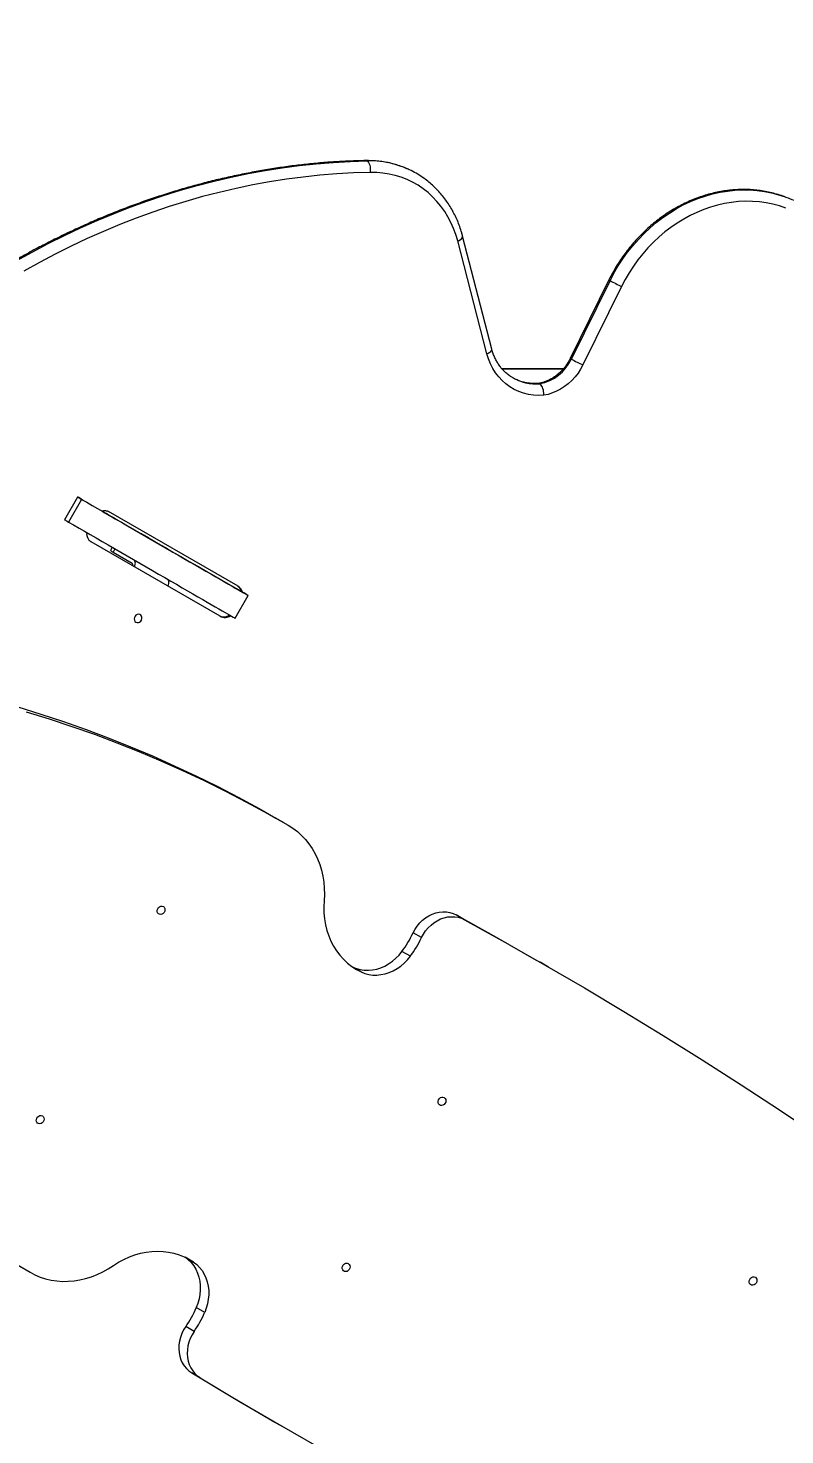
# Model space of a CAD drawing. Header units: millimetres. Extents: x -4727 to 4677, y -3642 to 4812.
# Drawn here: x -1522 to -917, y 10 to 1136 of the extents above; entities that cross this region are included whole.
import ezdxf

# ---------------------------------------------------------------- set-up
doc = ezdxf.new("R2010")
doc.units = ezdxf.units.MM
for name, color, linetype in [('DIKOM_ОБЪЕКТ', 7, 'Continuous'), ('DIKOM_РАЗМЕР_ЗОНА', 7, 'Continuous'), ('DIKOM_РАЗМЕР_ОБЪЕКТА', 7, 'Continuous')]:
    doc.layers.add(name, color=color, linetype=linetype)
doc.styles.add('style1', font='arial.ttf', dxfattribs={"width": 0.8})
doc.dimstyles.new('1-50', dxfattribs={"dimtxt": 300, "dimasz": 200, "dimexe": 100, "dimexo": 0, "dimgap": 100, "dimtad": 1, "dimdec": 0, "dimtxsty": 'style1', "dimcen": 0, "dimclrd": 7, "dimclre": 7, "dimadec": 1, "dimazin": 2, "dimtfac": 1, "dimtdec": 0, "dimtmove": 1, "dimatfit": 3, "dimfxl": 0, "dimlwd": 25, "dimlwe": 18, "dimarcsym": 0})

# ---------------------------------------------------------------- blocks, each defined once
blk = doc.blocks.new('*D15')
at = {"layer": 'Defpoints', "color": 0, "transparency": 16777216}
for p in [(1810, 3454.8), (1810, 1556.9), (-3226.7, -1434.3)]:
    blk.add_point(p, dxfattribs=at)
at = {"layer": 'DIKOM_РАЗМЕР_ОБЪЕКТА', "color": 7, "lineweight": 18, "transparency": 16777216}
for p, q in [((-3226.7, -1434.3), (-3226.7, 3554.8)), ((1810, 1556.9), (1810, 3554.8))]:
    blk.add_line(p, q, dxfattribs=at)
at = {"layer": 'DIKOM_РАЗМЕР_ОБЪЕКТА', "color": 7, "lineweight": 25, "transparency": 16777216}
blk.add_line((-3026.7, 3454.8), (1610, 3454.8), dxfattribs=at)
at = {"layer": 'DIKOM_РАЗМЕР_ОБЪЕКТА', "color": 7, "transparency": 16777216}
for points in [[(-3026.7, 3488.1), (-3026.7, 3421.5), (-3226.7, 3454.8)], [(1610, 3488.1), (1610, 3421.5), (1810, 3454.8)]]:
    blk.add_solid(points, dxfattribs=at)
at = {"layer": 'DIKOM_РАЗМЕР_ОБЪЕКТА', "color": 0, "transparency": 16777216, "insert": (-1130.8, 3708), "char_height": 300, "attachment_point": 5, "style": 'style1'}
blk.add_mtext('5000', dxfattribs=at)
blk = doc.blocks.new('*D14')
at = {"layer": 'Defpoints', "color": 0, "transparency": 16777216}
for p in [(3933.7, 4362.3), (3933.7, 1611), (-4726.7, -2207.4)]:
    blk.add_point(p, dxfattribs=at)
at = {"layer": 'DIKOM_РАЗМЕР_ЗОНА', "color": 7, "lineweight": 18, "transparency": 16777216}
for p, q in [((-4726.7, -2207.4), (-4726.7, 4462.3)), ((3933.7, 1611), (3933.7, 4462.3))]:
    blk.add_line(p, q, dxfattribs=at)
at = {"layer": 'DIKOM_РАЗМЕР_ЗОНА', "color": 7, "lineweight": 25, "transparency": 16777216}
blk.add_line((-4526.7, 4362.3), (3733.7, 4362.3), dxfattribs=at)
at = {"layer": 'DIKOM_РАЗМЕР_ЗОНА', "color": 7, "transparency": 16777216}
for points in [[(-4526.7, 4395.6), (-4526.7, 4329), (-4726.7, 4362.3)], [(3733.7, 4395.6), (3733.7, 4329), (3933.7, 4362.3)]]:
    blk.add_solid(points, dxfattribs=at)
at = {"layer": 'DIKOM_РАЗМЕР_ЗОНА', "color": 0, "transparency": 16777216, "insert": (-1226.3, 4615.5), "char_height": 300, "attachment_point": 5, "style": 'style1'}
blk.add_mtext('8650', dxfattribs=at)

msp = doc.modelspace()

# ---------------------------------------------------------------- linework, layer by layer
at = {"layer": 'DIKOM_ОБЪЕКТ', "color": 7, "linetype": 'Continuous', "lineweight": 15}
for p, q in [((-1151.3, 879.4), (-1174.6, 969.7)), ((-1155.2, 875.6), (-1178.5, 965.9)), ((-1057.4, 934.8), (-1088.4, 871.9)), ((-1087.5, 871.3), (-1056.5, 934.1)), ((-1047.3, 929.5), (-1078.3, 866.7)), ((-1094, 863.5), (-1143, 863.5)), ((-1143, 863.5), (-1094, 863.5)), ((-1125.7, 863.5), (-1125.7, 863.5)), ((-1125.7, 863.5), (-1125.7, 863.5)), ((-1112.8, 851.6), (-1113.7, 851.8)), ((-1482.8, 760.9), (-1493.3, 742.7)), ((-1479.6, 759), (-1490.1, 740.8)), ((-1463.4, 749.7), (-1460.4, 748)), ((-1460.4, 748), (-1460.4, 748)), ((-1354.4, 689.4), (-1458.1, 749.3)), ((-1472.1, 725), (-1472.1, 725)), ((-1368.8, 665.4), (-1472.1, 725)), ((-1455.2, 720.7), (-1456.6, 718.1)), ((-1452.9, 719.4), (-1454.4, 716.8)), ((-1454.4, 716.8), (-1439.2, 708)), ((-1356.7, 663.9), (-1346.2, 682)), ((-1349.8, 684.1), (-1352.4, 685.6)), ((-1317.3, 499.9), (-1324, 503.8)), ((-1173, 422.5), (-1179.8, 426.3)), ((-1207.5, 408.1), (-1214.2, 412)), ((-1216.4, 393.2), (-1223.2, 397.1)), ((-1255.8, 380.7), (-1262.5, 384.6)), ((-1105.7, 384.5), (-1112.4, 388.4)), ((-1390, 148.3), (-1396.7, 152.2)), ((-1381.1, 108), (-1387.8, 111.9)), ((-1389.6, 92.8), (-1396.3, 96.7)), ((-1384.8, 55.8), (-1391.5, 59.7)), ((-1325, 20.3), (-1318.3, 16.4))]:
    msp.add_line(p, q, dxfattribs=at)
at = {"layer": 'DIKOM_ОБЪЕКТ', "color": 7, "linetype": 'Continuous', "lineweight": 15, "flags": 128}
for points in [[(-1531.9, 950), (-1519.2, 957), (-1506.3, 963.8), (-1493.4, 970.3), (-1480.4, 976.4), (-1467.2, 982.2), (-1454, 987.7), (-1440.8, 992.9), (-1427.4, 997.8), (-1414, 1002.3), (-1400.5, 1006.5), (-1387, 1010.3), (-1373.5, 1013.8), (-1359.9, 1017), (-1346.3, 1019.8), (-1332.7, 1022.3), (-1319.1, 1024.5), (-1305.5, 1026.3), (-1291.8, 1027.7), (-1278.2, 1028.8), (-1264.7, 1029.6), (-1251.1, 1030)], [(-1252.1, 1030.2), (-1251.8, 1030.2), (-1251.1, 1030)], [(-1251.1, 1030), (-1250.5, 1029.5), (-1249.9, 1028.7), (-1249.4, 1027.7), (-1249, 1026.5), (-1248.7, 1025.1), (-1248.5, 1023.7), (-1248.5, 1022.2), (-1248.6, 1020.8)], [(-1248.6, 1020.8), (-1261.9, 1020.4), (-1275.4, 1019.6), (-1288.8, 1018.6), (-1302.2, 1017.1), (-1315.7, 1015.3), (-1329.2, 1013.2), (-1342.6, 1010.8), (-1356, 1008), (-1369.5, 1004.8), (-1382.8, 1001.4), (-1396.2, 997.6), (-1409.5, 993.4), (-1422.7, 989), (-1435.9, 984.2), (-1449, 979.1), (-1462.1, 973.6), (-1475.1, 967.9), (-1487.9, 961.8), (-1500.7, 955.4), (-1513.4, 948.7), (-1526, 941.7)], [(-1178.5, 965.9), (-1180, 971), (-1181.8, 975.9), (-1183.9, 980.7), (-1186.3, 985.2), (-1188.9, 989.6), (-1191.9, 993.7), (-1195.1, 997.6), (-1198.6, 1001.3), (-1202.3, 1004.6), (-1206.2, 1007.7), (-1210.3, 1010.5), (-1214.6, 1012.9), (-1219.1, 1015.1), (-1223.7, 1016.9), (-1228.5, 1018.3), (-1233.4, 1019.5), (-1238.4, 1020.3), (-1243.4, 1020.7), (-1248.6, 1020.8)], [(-1056.5, 934.1), (-1053.4, 940.1), (-1050, 945.9), (-1046.4, 951.5), (-1042.5, 956.9), (-1038.3, 962.1), (-1033.9, 967.1), (-1029.3, 971.9), (-1024.5, 976.4), (-1019.5, 980.6), (-1014.3, 984.6), (-1009, 988.2), (-1003.5, 991.6), (-997.9, 994.7), (-992.1, 997.4), (-986.3, 999.8), (-980.5, 1001.8), (-974.5, 1003.6), (-968.5, 1004.9), (-962.6, 1005.9), (-956.6, 1006.6), (-950.6, 1006.9), (-944.7, 1006.8), (-938.8, 1006.4), (-933, 1005.6), (-927.3, 1004.4), (-921.8, 1002.9), (-916.3, 1001.1)], [(-915.9, 992.2), (-921, 994), (-926.2, 995.4), (-931.6, 996.5), (-937, 997.2), (-942.5, 997.6), (-948, 997.7), (-953.6, 997.4), (-959.2, 996.8), (-964.9, 995.8), (-970.5, 994.6), (-976, 993), (-981.5, 991), (-987, 988.8), (-992.3, 986.2), (-997.6, 983.4), (-1002.7, 980.2), (-1007.8, 976.8), (-1012.6, 973.1), (-1017.3, 969.1), (-1021.8, 964.9), (-1026.2, 960.4), (-1030.3, 955.7), (-1034.2, 950.8), (-1037.8, 945.7), (-1041.3, 940.5), (-1044.4, 935.1), (-1047.3, 929.5)], [(-1178.5, 965.9), (-1177.3, 966.4), (-1176.3, 967.1), (-1175.4, 967.7), (-1174.9, 968.4), (-1174.6, 969), (-1174.6, 969.6), (-1174.6, 969.7)], [(-1155.2, 875.6), (-1154, 876.1), (-1152.9, 876.8), (-1152.1, 877.4), (-1151.6, 878.1), (-1151.3, 878.7), (-1151.2, 879.3), (-1151.3, 879.4)], [(-1109.5, 842.4), (-1113.7, 842.3), (-1117.8, 842.5), (-1121.9, 843.1), (-1125.8, 844), (-1129.6, 845.4), (-1133.3, 847), (-1136.7, 849.1), (-1140, 851.4), (-1143, 854.1), (-1145.7, 857.1), (-1148.2, 860.3), (-1150.4, 863.8), (-1152.3, 867.5), (-1153.9, 871.5), (-1155.2, 875.6)], [(-1125.7, 863.5), (-1125.5, 863.5), (-1125, 863.5), (-1124.1, 863.5), (-1122.8, 863.5), (-1121.2, 863.5), (-1119.3, 863.5), (-1117.1, 863.5), (-1114.6, 863.5), (-1111.8, 863.5), (-1108.7, 863.5), (-1105.4, 863.5), (-1101.9, 863.5), (-1098.2, 863.5), (-1094.3, 863.5), (-1094, 863.5)], [(-1094.1, 863.5), (-1094.3, 863.5), (-1098.2, 863.5), (-1101.9, 863.5), (-1105.4, 863.5), (-1108.7, 863.5), (-1111.8, 863.5), (-1114.6, 863.5), (-1117.1, 863.5), (-1119.3, 863.5), (-1121.2, 863.5), (-1122.8, 863.5), (-1124.1, 863.5), (-1125, 863.5), (-1125.5, 863.5), (-1125.7, 863.5)], [(-1078.3, 866.7), (-1080.1, 863.3), (-1082.2, 860.1), (-1084.6, 857), (-1087.2, 854.2), (-1090, 851.6), (-1093, 849.3), (-1096.1, 847.3), (-1099.3, 845.6), (-1102.7, 844.2), (-1106.1, 843.1), (-1109.5, 842.4)], [(-1478.5, 758.4), (-1479.9, 759.2), (-1481, 759.9), (-1481.9, 760.4), (-1482.5, 760.7), (-1482.8, 760.9), (-1482.8, 760.9), (-1482.4, 760.7), (-1481.7, 760.3), (-1480.8, 759.7), (-1479.6, 759)], [(-1479.6, 759), (-1475.5, 756.7), (-1471.2, 754.2), (-1466.8, 751.6), (-1462.2, 749), (-1457.5, 746.3), (-1452.7, 743.5), (-1447.8, 740.7), (-1442.8, 737.8), (-1437.8, 734.9), (-1432.7, 732), (-1427.6, 729), (-1422.5, 726.1), (-1417.5, 723.2), (-1412.4, 720.3), (-1407.5, 717.4), (-1402.6, 714.6), (-1397.8, 711.8), (-1393.2, 709.1), (-1388.6, 706.5), (-1384.3, 704), (-1380.1, 701.6), (-1376.1, 699.3), (-1372.2, 697.1), (-1368.6, 695), (-1365.3, 693), (-1362.1, 691.2), (-1359.2, 689.6), (-1356.6, 688), (-1354.3, 686.7), (-1352.2, 685.5), (-1350.5, 684.5), (-1349, 683.6), (-1347.8, 683), (-1347, 682.5), (-1346.5, 682.2), (-1346.2, 682), (-1346.3, 682.1), (-1346.7, 682.3), (-1347.4, 682.7), (-1348.4, 683.3), (-1349.8, 684.1)], [(-1463.5, 749.8), (-1462.6, 749.3), (-1460, 747.8), (-1457.2, 746.2), (-1454.1, 744.4), (-1450.7, 742.4), (-1446.9, 740.2), (-1442.9, 737.9), (-1438.6, 735.4), (-1434, 732.7), (-1429, 729.9), (-1423.8, 726.9), (-1418.3, 723.7), (-1412.5, 720.4), (-1406.5, 716.8), (-1400.1, 713.2), (-1393.5, 709.3), (-1386.6, 705.4), (-1379.4, 701.2), (-1371.9, 696.9), (-1364.2, 692.4), (-1356.2, 687.8), (-1351.9, 685.4)], [(-1462.6, 749.3), (-1461.5, 748.6), (-1460.5, 748), (-1459.8, 747.6), (-1459.3, 747.4), (-1459.2, 747.3), (-1459.3, 747.3), (-1459.7, 747.6), (-1460.4, 748)], [(-1493.3, 742.7), (-1493.3, 742.7), (-1492.9, 742.5), (-1492.2, 742.1), (-1491.3, 741.5), (-1490.1, 740.8)], [(-1490.1, 740.8), (-1486, 738.5), (-1481.7, 736), (-1477.3, 733.5), (-1472.7, 730.8), (-1468, 728.1), (-1463.2, 725.3), (-1458.3, 722.5), (-1453.3, 719.6), (-1448.3, 716.7), (-1443.2, 713.8), (-1438.1, 710.8), (-1433, 707.9), (-1428, 705), (-1422.9, 702.1), (-1418, 699.2), (-1413.1, 696.4), (-1408.3, 693.6), (-1403.7, 691), (-1399.1, 688.3), (-1394.8, 685.8), (-1390.6, 683.4), (-1386.6, 681.1), (-1382.7, 678.9), (-1379.1, 676.8), (-1375.8, 674.8), (-1372.6, 673), (-1369.7, 671.4), (-1367.1, 669.9), (-1364.8, 668.5), (-1362.7, 667.3), (-1361, 666.3), (-1359.5, 665.5), (-1358.3, 664.8), (-1357.5, 664.3), (-1357, 664), (-1356.7, 663.9), (-1356.7, 663.9)], [(-1431.6, 731.4), (-1431.5, 731.3), (-1431, 731), (-1430.3, 730.6), (-1429.4, 730), (-1428.4, 729.5), (-1427.4, 728.9), (-1426.6, 728.4), (-1425.9, 728.1), (-1425.6, 727.9), (-1425.6, 727.9), (-1425.9, 728.1), (-1426.6, 728.4), (-1427.4, 728.9), (-1428.4, 729.5), (-1429.4, 730), (-1430.3, 730.6), (-1431, 731), (-1431.5, 731.3), (-1431.6, 731.4)], [(-1456.6, 718.1), (-1456.5, 718), (-1456.1, 717.8), (-1455.4, 717.4), (-1454.4, 716.8)], [(-1437.4, 705), (-1437, 705.9), (-1436.8, 707), (-1436.6, 708), (-1436.7, 708.8), (-1436.9, 709.6), (-1437.2, 710.2), (-1437.7, 710.6)], [(-1411, 695.2), (-1410.5, 694.8), (-1410.2, 694.2), (-1410, 693.4), (-1410, 692.6), (-1410.1, 691.6), (-1410.3, 690.5), (-1410.7, 689.6)], [(-1352, 685.4), (-1352.6, 685.7), (-1353.2, 686.1), (-1353.5, 686.3), (-1353.5, 686.2), (-1353.1, 686), (-1352.4, 685.6)], [(-1436.2, 660.6), (-1435.2, 660.3), (-1434.2, 660.4), (-1433.2, 660.8), (-1432.3, 661.5), (-1431.7, 662.4), (-1431.3, 663.5), (-1431.3, 664.6), (-1431.6, 665.6), (-1432.2, 666.4), (-1433.1, 666.9), (-1434.1, 667.1), (-1435.1, 666.8), (-1436.1, 666.3), (-1436.8, 665.4), (-1437.3, 664.4), (-1437.5, 663.3), (-1437.4, 662.2), (-1436.9, 661.3), (-1436.2, 660.6)], [(-1530.6, 592.8), (-1512.3, 587.1), (-1494.2, 581.1), (-1476.1, 574.7), (-1458.3, 568), (-1440.5, 561), (-1422.9, 553.6), (-1405.5, 545.8), (-1388.3, 537.7), (-1371.2, 529.3), (-1354.3, 520.5), (-1337.5, 511.5), (-1324, 503.8)], [(-1523.9, 588.9), (-1505.6, 583.3), (-1487.4, 577.2), (-1469.4, 570.9), (-1451.5, 564.1), (-1433.8, 557.1), (-1416.2, 549.7), (-1398.8, 541.9), (-1381.5, 533.8), (-1364.5, 525.4), (-1347.5, 516.7), (-1330.8, 507.6), (-1314.3, 498.2)], [(-1314.3, 498.2), (-1310.5, 495.8), (-1306.9, 493), (-1303.6, 490), (-1300.5, 486.7), (-1297.6, 483.2), (-1295, 479.4), (-1292.7, 475.3), (-1290.7, 471.1), (-1289, 466.7), (-1287.6, 462.1), (-1286.5, 457.4), (-1285.8, 452.5), (-1285.4, 447.6), (-1285.3, 442.6), (-1285.5, 437.6)], [(-1414.2, 433), (-1413.5, 432.4), (-1413, 431.5), (-1412.9, 430.4), (-1413.1, 429.3), (-1413.6, 428.3), (-1414.3, 427.4), (-1415.3, 426.8), (-1416.3, 426.6), (-1417.3, 426.8), (-1418.1, 427.3), (-1418.8, 428), (-1419.1, 429), (-1419.1, 430.2), (-1418.7, 431.2), (-1418.1, 432.2), (-1417.2, 432.9), (-1416.2, 433.3), (-1415.2, 433.3), (-1414.2, 433)], [(-1285.5, 437.6), (-1285.7, 432.7), (-1285.6, 427.9), (-1285.1, 423.1), (-1284.3, 418.4), (-1283.2, 413.9), (-1281.8, 409.5), (-1280, 405.3), (-1277.9, 401.3), (-1275.5, 397.6), (-1272.8, 394), (-1269.9, 390.8), (-1266.7, 387.8), (-1263.3, 385.1), (-1259.6, 382.7), (-1255.8, 380.7)], [(-1214.2, 412), (-1212.7, 414.8), (-1210.9, 417.4), (-1208.9, 419.9), (-1206.7, 422.1), (-1204.2, 424), (-1201.6, 425.6), (-1198.9, 426.9), (-1196.1, 427.9), (-1193.3, 428.6), (-1190.4, 428.8), (-1187.6, 428.7), (-1184.9, 428.3), (-1182.2, 427.5), (-1179.8, 426.3)], [(-1207.5, 408.1), (-1206, 410.9), (-1204.2, 413.5), (-1202.2, 416), (-1199.9, 418.2), (-1197.5, 420.1), (-1194.9, 421.7), (-1192.2, 423.1), (-1189.4, 424), (-1186.5, 424.7), (-1183.7, 424.9), (-1180.9, 424.9), (-1178.1, 424.4), (-1175.5, 423.6), (-1173, 422.5)], [(-1179.8, 426.3), (-1147.6, 408.4), (-1115.6, 390.2), (-1112.4, 388.4)], [(-1173, 422.5), (-1140.9, 404.6), (-1108.9, 386.4), (-1077, 367.8), (-1045.4, 348.9), (-1014, 329.8), (-982.8, 310.2), (-951.7, 290.4), (-920.9, 270.3), (-890.2, 249.8), (-859.8, 229)], [(-1262.5, 384.6), (-1259.6, 383.4), (-1256.5, 382.6), (-1253.3, 382.1), (-1250, 382), (-1246.7, 382.3), (-1243.4, 383), (-1240.1, 384), (-1236.9, 385.4), (-1233.8, 387.2), (-1230.8, 389.2), (-1228.1, 391.6), (-1225.5, 394.2), (-1223.2, 397.1)], [(-1255.8, 380.7), (-1252.9, 379.5), (-1249.8, 378.7), (-1246.6, 378.2), (-1243.3, 378.2), (-1240, 378.5), (-1236.7, 379.1), (-1233.4, 380.2), (-1230.2, 381.6), (-1227.1, 383.3), (-1224.1, 385.4), (-1221.3, 387.7), (-1218.8, 390.3), (-1216.4, 393.2)], [(-1189.3, 280.1), (-1188.6, 279.4), (-1188.1, 278.5), (-1188, 277.5), (-1188.1, 276.3), (-1188.7, 275.3), (-1189.4, 274.5), (-1190.4, 273.9), (-1191.4, 273.7), (-1192.4, 273.8), (-1193.2, 274.3), (-1193.9, 275.1), (-1194.2, 276.1), (-1194.2, 277.2), (-1193.8, 278.3), (-1193.2, 279.3), (-1192.3, 280), (-1191.3, 280.4), (-1190.3, 280.4), (-1189.3, 280.1)], [(-1511, 265.4), (-1510.3, 264.8), (-1509.8, 263.9), (-1509.6, 262.8), (-1509.8, 261.7), (-1510.3, 260.7), (-1511.1, 259.8), (-1512, 259.2), (-1513.1, 259), (-1514.1, 259.2), (-1514.9, 259.7), (-1515.5, 260.4), (-1515.9, 261.4), (-1515.8, 262.6), (-1515.5, 263.6), (-1514.8, 264.6), (-1514, 265.3), (-1513, 265.7), (-1511.9, 265.8), (-1511, 265.4)], [(-1537.4, 149.8), (-1520.9, 140.2)], [(-1454.1, 145.6), (-1450, 148.2), (-1445.7, 150.5), (-1441.4, 152.5), (-1436.9, 154.2), (-1432.4, 155.4), (-1427.9, 156.4), (-1423.4, 156.9), (-1418.9, 157.1), (-1414.4, 156.9), (-1410, 156.4), (-1405.7, 155.5), (-1401.6, 154.2), (-1397.5, 152.6), (-1393.7, 150.6), (-1390, 148.3)], [(-1396.7, 152.2), (-1394.2, 150.2), (-1391.9, 148), (-1389.9, 145.4), (-1388.2, 142.6), (-1386.8, 139.6), (-1385.8, 136.4), (-1385, 133), (-1384.6, 129.6), (-1384.6, 126), (-1384.9, 122.4), (-1385.5, 118.9), (-1386.5, 115.3), (-1387.8, 111.9)], [(-1390, 148.3), (-1387.5, 146.4), (-1385.2, 144.1), (-1383.2, 141.5), (-1381.5, 138.7), (-1380.1, 135.7), (-1379, 132.5), (-1378.3, 129.2), (-1377.9, 125.7), (-1377.9, 122.1), (-1378.2, 118.6), (-1378.8, 115), (-1379.8, 111.4), (-1381.1, 108)], [(-1266.1, 147.1), (-1265.4, 146.5), (-1264.9, 145.6), (-1264.7, 144.5), (-1264.9, 143.4), (-1265.4, 142.4), (-1266.2, 141.5), (-1267.1, 140.9), (-1268.2, 140.7), (-1269.2, 140.9), (-1270, 141.4), (-1270.6, 142.1), (-1270.9, 143.1), (-1270.9, 144.3), (-1270.6, 145.3), (-1269.9, 146.3), (-1269.1, 147), (-1268.1, 147.4), (-1267, 147.5), (-1266.1, 147.1)], [(-1520.9, 140.2), (-1517, 138.1), (-1512.8, 136.4), (-1508.5, 135), (-1504.1, 134), (-1499.6, 133.3), (-1495, 132.9), (-1490.4, 133), (-1485.7, 133.3), (-1481, 134.1), (-1476.4, 135.2), (-1471.7, 136.6), (-1467.2, 138.4), (-1462.7, 140.5), (-1458.3, 142.9), (-1454.1, 145.6)], [(-940.2, 136.3), (-939.5, 135.6), (-939, 134.7), (-938.9, 133.6), (-939, 132.5), (-939.5, 131.5), (-940.3, 130.6), (-941.3, 130.1), (-942.3, 129.9), (-943.3, 130), (-944.1, 130.5), (-944.8, 131.3), (-945.1, 132.3), (-945.1, 133.4), (-944.7, 134.5), (-944.1, 135.4), (-943.2, 136.1), (-942.2, 136.5), (-941.2, 136.6), (-940.2, 136.3)], [(-1396.3, 96.7), (-1398, 94), (-1399.3, 91.1), (-1400.4, 88.1), (-1401.2, 85.1), (-1401.7, 82), (-1401.8, 78.9), (-1401.6, 75.9), (-1401, 73), (-1400.1, 70.2), (-1399, 67.6), (-1397.5, 65.2), (-1395.7, 63.1), (-1393.7, 61.2), (-1391.5, 59.7)], [(-1389.6, 92.8), (-1391.2, 90.1), (-1392.6, 87.2), (-1393.7, 84.2), (-1394.5, 81.2), (-1394.9, 78.1), (-1395.1, 75.1), (-1394.8, 72), (-1394.3, 69.1), (-1393.4, 66.4), (-1392.2, 63.7), (-1390.7, 61.4), (-1389, 59.2), (-1387, 57.3), (-1384.8, 55.8)], [(-1391.5, 59.7), (-1359.9, 40.7), (-1328.1, 22.1), (-1325, 20.3)], [(-1384.8, 55.8), (-1353.2, 36.8), (-1321.4, 18.2), (-1289.4, 0), (-1257.3, -18), (-1224.9, -35.6), (-1192.4, -52.9), (-1159.7, -69.9), (-1126.9, -86.5), (-1093.8, -102.8), (-1060.6, -118.8)]]:
    msp.add_lwpolyline(points, dxfattribs=at)
at = {"layer": 'DIKOM_ОБЪЕКТ', "color": 7, "linetype": 'Continuous', "lineweight": 15}
for centre, radius, start, end in [((-1249.4, 953.8), 76.2, 65.0122, 91.295), ((-1248.4, 956.5), 73.3, 55.3749, 64.841), ((-1055.5, 936.6), 2.67, 223.8355, 247.403), ((-988.4, 1057.6), 141, 241.1237, 245.3083), ((-1119.5, 886.4), 35.4, 281.0472, 334.923), ((-1086.4, 873.8), 2.67, 223.8415, 247.3979), ((-1019.4, 994.8), 141, 241.1238, 245.3083), ((-1116, 888.6), 37.1, 239.6495, 274.9934), ((-1440.5, 706.6), 1.93, 334.3205, 44.3208), ((-1358.9, 682.9), 7.89, 15.2267, 59.1938), ((-1358.4, 682.6), 7.89, 15.2267, 59.1938), ((-1364.9, 672.9), 8.47, 242.2684, 303.6552), ((-1295.1, 450.3), 89.5, 323.4798, 334.6234), ((-1288.4, 446.5), 89.5, 323.4798, 334.6234), ((-1469.9, 147.5), 89.5, 325.3769, 336.5207), ((-1463.2, 143.6), 89.5, 325.377, 336.5207)]:
    msp.add_arc(centre, radius, start, end, dxfattribs=at)
for points, knots in [([(-1252, 1030.2), (-1254.3, 1030.2), (-1260.8, 1030), (-1271.5, 1029.6), (-1284.2, 1028.8), (-1297, 1027.6), (-1309.7, 1026.2), (-1322.5, 1024.4), (-1335.2, 1022.4), (-1348, 1020), (-1360.7, 1017.3), (-1373.5, 1014.4), (-1386.1, 1011.1), (-1398.8, 1007.6), (-1411.4, 1003.7), (-1424, 999.6), (-1436.5, 995.2), (-1449, 990.5), (-1461.4, 985.5), (-1473.7, 980.2), (-1486, 974.6), (-1498.2, 968.8), (-1510.3, 962.7), (-1522.3, 956.3), (-1534.2, 949.6), (-1546, 942.7), (-1557.6, 935.5), (-1569.2, 928), (-1580.6, 920.3), (-1591.9, 912.4), (-1603.1, 904.2), (-1614.2, 895.7), (-1625.1, 887.1), (-1635.8, 878.1), (-1646.4, 869), (-1656.8, 859.6), (-1667.1, 850), (-1677.2, 840.2), (-1687.1, 830.2), (-1696.8, 819.9), (-1706.3, 809.5), (-1715.7, 798.9), (-1724.9, 788), (-1733.8, 777), (-1742.6, 765.8), (-1751.1, 754.5), (-1759.5, 742.9), (-1767.6, 731.2), (-1774.1, 721.5), (-1777.8, 715.7), (-1779, 713.9)], [0, 0, 0, 0, 0.011262, 0.032523, 0.053786, 0.07505, 0.096315, 0.117583, 0.138851, 0.160121, 0.181393, 0.202666, 0.22394, 0.245216, 0.266492, 0.28777, 0.309049, 0.330329, 0.351611, 0.372893, 0.394176, 0.41546, 0.436744, 0.45803, 0.479316, 0.500603, 0.52189, 0.543179, 0.564467, 0.585756, 0.607045, 0.628335, 0.649626, 0.670916, 0.692207, 0.713498, 0.73479, 0.756081, 0.777373, 0.798666, 0.819958, 0.84125, 0.862543, 0.883836, 0.905129, 0.926422, 0.947715, 0.969008, 0.990301, 1, 1, 1, 1]), ([(-1217.4, 1022.9), (-1218, 1023.2), (-1220.1, 1024.2), (-1223.7, 1025.6), (-1228.4, 1027.2), (-1233.2, 1028.4), (-1238, 1029.3), (-1243, 1029.9), (-1247.6, 1030.2), (-1250.7, 1030.2), (-1252, 1030.2)], [0, 0, 0, 0, 0.057708, 0.195717, 0.33376, 0.471868, 0.610069, 0.748383, 0.886827, 1, 1, 1, 1]), ([(-1174.6, 969.7), (-1174.8, 970.6), (-1175.5, 973.2), (-1176.9, 977.4), (-1178.7, 982.2), (-1180.9, 986.8), (-1183.3, 991.3), (-1185.9, 995.6), (-1188.8, 999.7), (-1191.9, 1003.6), (-1195.2, 1007.2), (-1198.8, 1010.6), (-1202.5, 1013.8), (-1205.1, 1015.8), (-1206.6, 1016.7), (-1206.6, 1016.7)], [0, 0, 0, 0, 0.047323, 0.13412, 0.220869, 0.307526, 0.394089, 0.480553, 0.566913, 0.653171, 0.739333, 0.825405, 0.911398, 0.997329, 1, 1, 1, 1]), ([(-916.6, 1001.2), (-917.5, 1001.5), (-920.1, 1002.5), (-924.5, 1003.8), (-929.7, 1005.1), (-935, 1006.1), (-940.4, 1006.7), (-945.8, 1007.1), (-951.3, 1007.2), (-956.9, 1006.9), (-962.4, 1006.4), (-968, 1005.5), (-973.5, 1004.4), (-979, 1002.9), (-984.5, 1001.2), (-989.9, 999.1), (-995.3, 996.8), (-1000.5, 994.2), (-1005.7, 991.3), (-1010.7, 988.1), (-1015.7, 984.7), (-1020.5, 981.1), (-1025.1, 977.2), (-1029.6, 973.1), (-1033.9, 968.7), (-1038, 964.2), (-1041.9, 959.4), (-1045.6, 954.5), (-1049.1, 949.4), (-1052.4, 944.2), (-1055.1, 939.3), (-1056.7, 936.1), (-1057.4, 934.8)], [0, 0, 0, 0, 0.0186, 0.052471, 0.086353, 0.120255, 0.154179, 0.188128, 0.222105, 0.256112, 0.290146, 0.324211, 0.358303, 0.392423, 0.426567, 0.460735, 0.494923, 0.529131, 0.563355, 0.597593, 0.631844, 0.666106, 0.700376, 0.734654, 0.768938, 0.803229, 0.837523, 0.871821, 0.906121, 0.940424, 0.97473, 1, 1, 1, 1]), ([(-851.2, 973.8), (-855.9, 975.9), (-865.8, 980.5), (-881.1, 987.1), (-896.9, 993.6), (-908.8, 998.2), (-915.3, 1000.7), (-916.6, 1001.2)], [0, 0, 0, 0, 0.216836, 0.462221, 0.707607, 0.940085, 1, 1, 1, 1]), ([(-1134.7, 856.5), (-1135.4, 856.9), (-1136.9, 857.9), (-1139.3, 859.7), (-1141.7, 861.9), (-1143.9, 864.4), (-1145.9, 867.1), (-1147.6, 870), (-1149.1, 873), (-1150.4, 876.2), (-1151, 878.4), (-1151.3, 879.4)], [0, 0, 0, 0, 0.082039, 0.199281, 0.316367, 0.433147, 0.549497, 0.665351, 0.780693, 0.895541, 1, 1, 1, 1]), ([(-1088.4, 871.9), (-1088.6, 871.5), (-1089.3, 870.1), (-1090.7, 867.8), (-1092.5, 865.1), (-1094.6, 862.7), (-1096.8, 860.5), (-1099.2, 858.4), (-1101.7, 856.6), (-1104.3, 855.1), (-1106.9, 853.8), (-1109.7, 852.8), (-1112, 852.1), (-1113.4, 851.9), (-1113.9, 851.8)], [0, 0, 0, 0, 0.04487, 0.135459, 0.226049, 0.316612, 0.407166, 0.497722, 0.588309, 0.678971, 0.769768, 0.860769, 0.952078, 1, 1, 1, 1]), ([(-1113.7, 851.8), (-1114.1, 851.8), (-1115.6, 851.7), (-1118.3, 851.7), (-1121.6, 852), (-1124.8, 852.5), (-1128, 853.4), (-1131, 854.6), (-1133.2, 855.6), (-1134.4, 856.4), (-1134.7, 856.5)], [0, 0, 0, 0, 0.050034, 0.199259, 0.348907, 0.499249, 0.650303, 0.80201, 0.954252, 1, 1, 1, 1]), ([(-1109.5, 842.4), (-1109.5, 842.5), (-1109.5, 843), (-1109.6, 844.4), (-1109.9, 846.6), (-1110.6, 848.9), (-1111.6, 850.7), (-1112.4, 851.3), (-1112.8, 851.6)], [0, 0, 0, 0, 0.005731, 0.141678, 0.356414, 0.570991, 0.785497, 1, 1, 1, 1]), ([(-1463.3, 749.7), (-1463.2, 749.7), (-1462.7, 749.9), (-1461.7, 750), (-1460.4, 750.1), (-1459.2, 749.8), (-1458.5, 749.5), (-1458.1, 749.3)], [0, 0, 0, 0, 0.04197, 0.263096, 0.49117, 0.730488, 1, 1, 1, 1]), ([(-1472.1, 725), (-1472.3, 725.1), (-1472.8, 725.4), (-1473.5, 726.1), (-1474.2, 727.1), (-1474.8, 728.3), (-1475.2, 729.7), (-1475.4, 731), (-1475.3, 731.9), (-1475.3, 732.3)], [0, 0, 0, 0, 0.067761, 0.262051, 0.425176, 0.579612, 0.74336, 0.900965, 1, 1, 1, 1]), ([(-1354.8, 689.7), (-1354.7, 689.6), (-1354.2, 689.3), (-1353.5, 688.6), (-1352.7, 687.6), (-1352.2, 686.5), (-1352, 685.7), (-1351.9, 685.3)], [0, 0, 0, 0, 0.096407, 0.372872, 0.604981, 0.824725, 1, 1, 1, 1]), ([(-1361, 666.3), (-1361.1, 666.3), (-1361.6, 665.9), (-1362.6, 665.4), (-1363.9, 664.9), (-1365.3, 664.6), (-1366.5, 664.6), (-1367.7, 664.9), (-1368.5, 665.2), (-1368.8, 665.4)], [0, 0, 0, 0, 0.027924, 0.178459, 0.330306, 0.484883, 0.644313, 0.811607, 1, 1, 1, 1])]:
    msp.add_open_spline(points, degree=3, knots=knots, dxfattribs=at)

# ---------------------------------------------------------------- dimensions: what is measured, and where the dimension line sits
at = {"layer": 'DIKOM_РАЗМЕР_ЗОНА'}
dim = msp.add_linear_dim(base=(3933.7, 4362.3), p1=(-4726.7, -2207.4), p2=(3933.7, 1611), text='8650', dimstyle='1-50', override={"dimscale": 1, "dimtix": 0, "dimtofl": 1, "dimtmove": 1, "dimatfit": 3}, dxfattribs=at)
dim.commit()
dim.dimension.update_dxf_attribs({"geometry": '*D14', "text_midpoint": (-1226.3, 4362.3), "dimtype": 160})
at = {"layer": 'DIKOM_РАЗМЕР_ОБЪЕКТА'}
dim = msp.add_linear_dim(base=(1810, 3454.8), p1=(-3226.7, -1434.3), p2=(1810, 1556.9), text='5000', dimstyle='1-50', override={"dimscale": 1, "dimtix": 0, "dimtofl": 1, "dimtmove": 1, "dimatfit": 3}, dxfattribs=at)
dim.commit()
dim.dimension.update_dxf_attribs({"geometry": '*D15', "text_midpoint": (-1130.8, 3454.8), "dimtype": 160})

doc.saveas('drawing.dxf')
